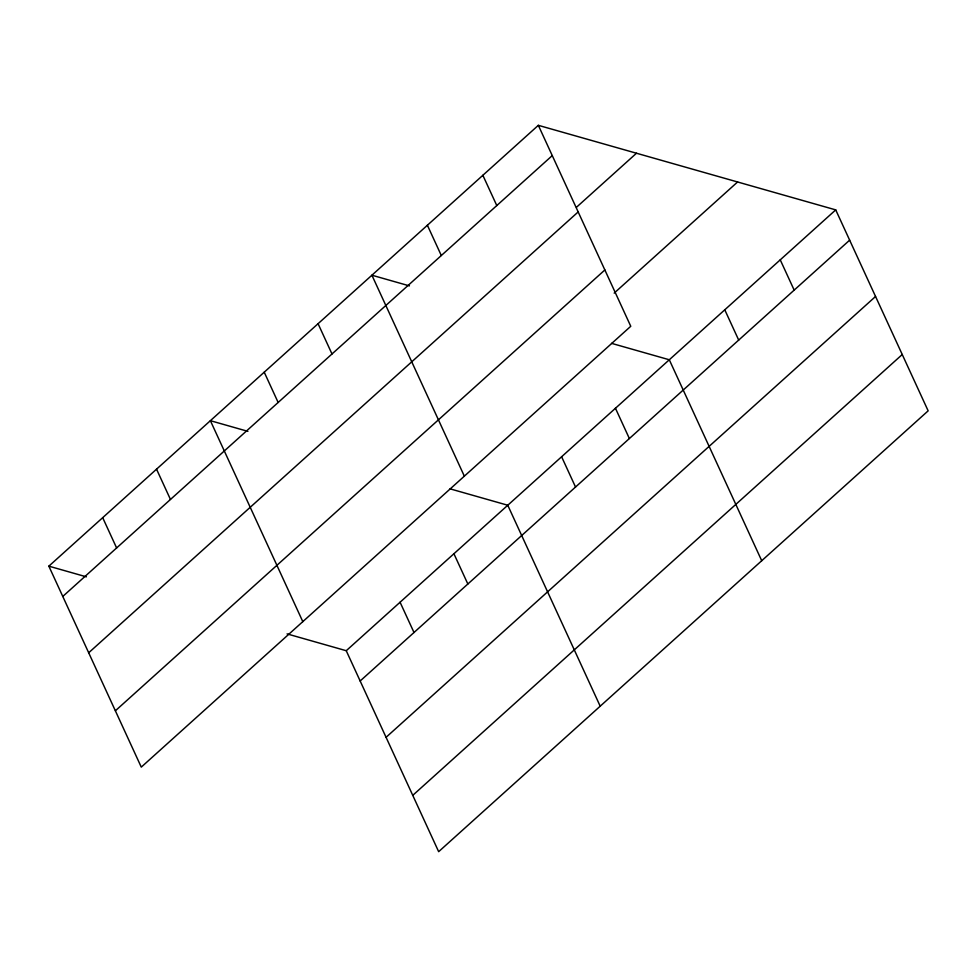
<?xml version="1.0" encoding="UTF-8"?>
<svg xmlns="http://www.w3.org/2000/svg" width="977" height="977" viewBox="0 0 977 977"><rect width="100%" height="100%" fill="white"/><g stroke="black" fill="none" stroke-linecap="round" stroke-linejoin="round"><path stroke-width="1.47" d="M538.339 125.325L630.763 326.281L141.274 767.116L48.85 566.159L538.339 125.325L835.726 209.884L928.15 410.841L438.661 851.675L346.237 650.719L287.067 633.89M62.772 596.446L552.261 155.599M576.467 207.271L636.479 153.23M88.687 652.77L578.176 211.924M115.371 710.792L604.861 269.957M614.179 293.112L737.586 181.978M346.237 650.719L835.726 209.884M360.159 680.993L849.648 240.159M386.062 737.317L875.551 296.483M412.758 795.351L902.247 354.517M409.436 285.882L371.907 275.209L464.344 476.165M611.565 343.354L669.294 359.768L761.718 560.725M247.902 431.358L210.385 420.684L302.809 621.641M450.031 488.83L507.759 505.243L600.196 706.2M48.85 566.159L86.367 576.833M780.244 259.845L794.167 290.12M724.775 309.807L738.697 340.081M615.449 408.252L629.371 438.539M482.858 175.286L496.792 205.561M561.604 456.748L575.526 487.022M427.389 225.247L441.311 255.522M453.914 553.739L467.849 584.014M318.075 323.705L331.997 353.979M400.069 602.223L414.004 632.51M264.23 372.188L278.152 402.475M156.54 469.18L170.462 499.455M102.695 517.676L116.617 547.95"/></g></svg>
